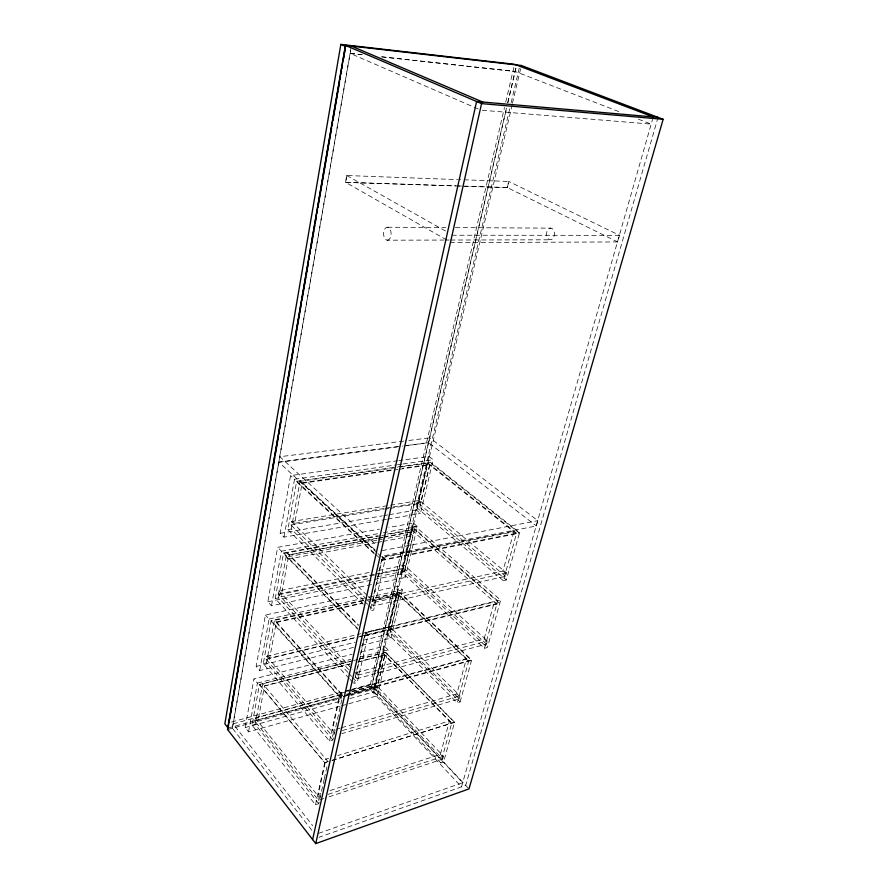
<?xml version="1.0" encoding="UTF-8"?>
<svg xmlns="http://www.w3.org/2000/svg" width="888" height="888" viewBox="0 0 888 888"><rect width="100%" height="100%" fill="white"/><g stroke="black" fill="none" stroke-linecap="round" stroke-linejoin="round"><path stroke-width="0.67" stroke-dasharray="4.44 3.33" d="M351.082 47.408L232.334 728.116L312.576 831.279M232.412 728.227L351.215 47.464M340.115 706.193L248.529 731.856L245.155 727.583L253.924 678.932L352.148 654.278M353.435 647.408L259.685 670.573L256.177 666.433L265.445 615.007L364.913 593.506M371.517 584.604L271.484 605.783L267.832 601.787L277.644 547.341L379.42 529.148M386.336 519.391L283.982 537.151L280.164 533.333L290.576 475.602L397.48 460.783M446.564 239.86L345.532 182.318L346.764 175.524L457.598 179.62M346.886 175.591L345.654 182.384L507.337 187.601L617.637 241.936L619.524 235.342L508.669 181.407L507.203 187.535L462.981 186.103M248.529 731.856L257.398 683.105L253.924 678.932M259.685 670.573L269.075 619.036L265.445 615.007M271.484 605.783L281.429 551.204L277.644 547.341M283.982 537.151L294.527 479.265L290.576 475.602M324.176 779.298L318.781 803.673L315.495 804.772L252.014 725.219L259.474 684.47L357.464 659.495M341.78 699.788L332.878 739.982L329.515 740.992L263.281 663.658L271.173 620.59L364.635 600.022M349.139 678.377L275.202 598.568L283.561 552.969L377.877 535.741M363.27 604.195L287.834 529.637L296.692 481.263L396.026 467.121M323.743 798.578L318.514 800.321L254.801 721.034L255.322 718.148L343.179 694.116M266.711 656.288L333.333 733.211L332.634 736.374L266.156 659.329L266.711 656.288L360.672 633.743M348.618 669.541L278.166 594.094L278.754 590.864L369.23 572.416M366.611 599.2L290.876 524.986L291.508 521.567L419.591 500.399L506.438 572.904L505.494 576.268L373.493 605.949L371.528 604.018M318.781 803.673L255.189 724.331L262.704 683.649L328.072 761.704M332.878 739.982L266.533 662.87L274.47 619.868L342.779 695.271L342.657 695.826L274.37 620.39M347.896 672.427L278.532 597.879L286.924 552.358L358.441 624.886M363.847 600.51L291.231 529.059L300.133 480.774L375.069 549.872M354.534 637.684L269.663 658.175L276.379 621.977L362.582 602.874M367.91 578.71L281.063 596.747L288.045 559.096L286.058 557.065L376.889 540.237M384.16 508.447L294.672 523.354L302.22 482.695L392.707 469.697M315.495 804.772L324.764 762.592L259.474 684.47M329.515 740.992L339.36 696.214L271.173 620.59M320.268 796.969L318.215 794.427L326.007 759.04M334.454 732.878L332.312 730.402L340.581 692.851L348.529 690.686M318.514 800.321L319.169 797.335L255.322 718.148M324.32 778.687L327.494 764.313M364.602 635.542L353.824 683.427L357.276 682.495L368.098 634.698L365.201 631.757M375.557 554.301L381.618 559.917L370.13 610.977L373.659 610.167L385.203 559.207L382.162 556.41M358.996 674.902L356.699 672.46L365.745 632.312L494.494 601.431L496.947 603.562L357.109 637.362M373.082 599.733L382.728 556.931L513.997 531.179L502.941 571.04L373.082 599.733L375.491 602.075M378.688 570.485L404.34 565.256L487.434 640.936L486.557 644.1L357.076 678.587L357.842 675.202L352.192 669.186M373.493 605.949L374.314 602.341L372.338 600.421M348.485 694.982L373.892 687.989L370.374 684.26L504.495 107.504M505.749 102.098L514.552 64.28M506.471 108.114L370.718 689.987L461.494 786.879L652.547 119.336M507.725 102.708L516.55 64.913M370.818 690.087L506.593 108.17M507.858 102.764L516.683 64.957M373.892 687.989L509.89 108.047M511.155 102.653L519.38 67.588M373.793 691.486L382.817 653.024L451.692 723.121L440.814 762.914L373.793 691.486L376.556 690.72L385.614 652.314L358.796 659.151M387.423 633.41L396.936 592.918L468.753 660.75L457.253 702.797L387.423 633.41L390.232 632.733L460.128 701.942L457.253 702.797M401.787 572.249L412.432 526.939L415.318 526.418L500.677 600.122L487.401 647.519L484.471 648.307L401.787 572.249L404.651 571.661L487.401 647.519M416.938 507.736L427.528 462.637L516.572 533.211L503.33 580.674L416.938 507.736L419.846 507.248L506.315 579.997L519.58 532.622L430.469 462.215L397.391 466.933M341.447 705.827L377.278 695.781L373.693 691.952L384.437 646.175L360.217 652.247M361.471 645.432L390.931 638.15L387.201 634.432L398.512 586.247L374.325 591.475M413.342 523.076L417.36 526.54L405.305 577.455L401.42 573.881L413.342 523.076L388.922 527.45M429.004 456.421L433.189 459.707L420.457 513.464L416.405 510.034L429.004 456.421L404.329 459.84M512.221 104.64L374.88 688.966L350.76 695.482M512.398 103.23L521.411 65.501M352.247 691.641L376.157 685.103L375.513 687.834L442.712 759.085L325.052 798.145M362.015 633.422L389.876 626.739L389.21 629.603L459.229 698.801L341.858 733.632M486.557 644.1L403.629 568.276L404.34 565.256M505.494 576.268L418.847 503.596L419.591 500.399M343.678 696.592L377.123 687.356L384.759 655L358.042 661.849M359.929 636.385L390.909 628.904L398.956 594.816L372.017 600.788M377.4 576.745L404.551 571.106L412.876 535.797L410.778 533.966L383.671 538.983M387.379 534.01L411.821 529.548L413.919 531.368L383.905 537.395M385.514 508.225L420.768 502.342L429.725 464.38L402.297 468.309M390.232 632.733L399.778 592.285L372.716 598.246M404.651 571.661L415.318 526.418M419.846 507.248L430.469 462.215M377.278 695.781L388.145 649.916L384.437 646.175M390.931 638.15L402.364 589.854L398.512 586.247M507.337 187.601L508.802 181.474L458.852 179.598M330.036 790.542L440.393 754.301L449.495 720.878L337.795 755.544M341.58 727.683L456.832 693.894L466.455 658.574L349.85 690.32M442.712 759.085L443.489 756.265L376.157 685.103M459.229 698.801L460.04 695.826L389.876 626.739M385.614 652.314L454.556 722.233L443.634 761.971L440.814 762.914M460.128 701.942L471.661 659.951L399.778 592.285M356.699 672.46L484.071 639.016L494.494 601.431M484.471 648.307L497.713 600.832L500.677 600.122M377.911 553.557L380.941 556.354L536.33 525.962L537.839 520.69L429.703 437.729M658.052 117.36L465.678 785.392L318.947 837.317M318.637 833.321L462.681 782.694L371.661 685.98M328.16 794.36L443.489 756.265M318.215 794.427L320.846 793.572M324.764 762.592L328.105 761.549M332.057 760.328L454.556 722.233M326.962 762.048L324.731 762.737L259.44 684.626L357.431 659.629M332.023 760.472L454.512 722.377L385.581 652.458L358.763 659.296M325.974 759.196L328.638 758.23M342.413 730.535L460.04 695.826M332.312 730.402L334.954 729.625M336.286 729.237L340.259 728.071M252.014 725.219L255.189 724.331M245.155 727.583L341.891 700.776M349.839 698.567L373.693 691.952M341.514 696.137L339.249 696.758L271.073 621.123L371.251 599.045M346.631 694.727L471.517 660.461L399.667 592.784L372.605 598.745M228.116 728.06L341.802 696.814M343.134 696.447L347.153 695.348M254.801 721.034L342.38 696.914M227.617 729.548L341.536 698.146M340.459 693.395L348.407 691.23M349.728 690.864L466.311 659.085M342.435 694.094L233.078 723.842L312.72 825.74M351.67 691.441L371.75 686.08M339.36 696.214L342.779 695.271M346.753 694.183L471.661 659.951M231.524 722.022L343.678 691.519M345.01 691.153L370.374 684.26M357.842 675.202L487.434 640.936M264.502 685.98L349.994 664.046M358.008 661.993L384.726 655.144M350.027 663.902L264.535 685.836L258.175 720.068L256.388 717.859M257.398 683.105L350.793 659.395M360.128 657.02L388.145 649.916M256.177 666.433L355.111 642.268M363.137 640.315L387.201 634.432M263.281 663.658L266.533 662.87M266.156 659.329L355.766 637.684M364.469 636.119L499.755 603.396L414.585 529.537L387.268 534.532M365.612 632.889L494.35 601.986M503.33 580.674L506.315 579.997M276.279 622.499L362.471 603.385M371.906 601.287L398.834 595.315M374.314 602.341L506.438 572.904M269.075 619.036L367.366 597.513M368.709 597.224L402.364 589.854M376.923 583.46L405.305 577.455M275.202 598.568L278.532 597.879M267.832 601.787L373.082 579.797M374.425 579.509L401.42 573.881M278.166 594.094L373.948 574.381M375.302 574.103L403.629 568.276M381.618 559.917L519.58 532.622M381.474 560.539L519.425 533.2L430.336 462.77L397.269 467.488M382.584 557.553L513.841 531.757M382.229 550.604L537.839 520.69M288.045 559.096L376.235 542.635M377.6 542.379L381.662 541.625M383.028 541.369L412.876 535.797M378.244 539.993L382.306 539.238M377.234 538.117L288.811 554.933L377.111 538.65M378.588 537.873L382.673 537.118M384.027 536.874L413.919 531.368M378.477 538.406L382.55 537.651M281.429 551.204L377.944 533.688M383.383 532.711L417.36 526.54M380.475 535.775L283.45 553.524L357.72 629.237M381.84 535.531L385.903 534.787M387.701 519.147L420.457 513.464M287.834 529.637L291.231 529.059M280.164 533.333L382.351 515.861M383.716 515.628L387.801 514.929M389.166 514.696L416.405 510.034M290.876 524.986L383.45 509.512M384.815 509.279L388.9 508.602M390.254 508.369L418.847 503.596M302.109 483.283L392.585 470.252M393.95 470.063L398.068 469.463M399.434 469.264L429.592 464.924M395.904 467.687L296.581 481.851L374.403 553.979M294.527 479.265L396.126 464.935M397.491 464.746L401.609 464.158M402.986 463.969L433.189 459.707M398.845 460.595L402.963 460.028M376.901 552.625L278.854 462.115L398.335 446.597M406.571 445.521L428.549 442.668L536.33 525.962M278.954 462.204L402.564 446.142M403.929 445.965L428.649 442.746L429.803 437.806L405.05 440.948M403.674 441.125L279.787 456.743L376.157 545.032M617.637 241.936L451.37 242.602L447.763 240.548M387.068 240.193A6.494 3.785 89.7 0 0 390.753 230.902A6.494 3.785 89.7 0 0 384.215 230.036A6.494 3.785 89.7 0 0 387.068 240.193L443.7 240.06M445.088 240.049L449.228 240.038M450.605 240.038L550.049 239.804M619.524 235.342L453.024 235.231L449.406 233.2M387.59 227.228L445.721 227.55M455.4 227.606L550.893 228.138A5.85 4.007 -87.7 0 1 553.735 237.24A5.85 4.007 -87.7 0 1 546.83 236.53A5.85 4.007 -87.7 0 1 550.893 228.138M345.532 182.318L456.077 185.881M457.453 185.925L461.605 186.058M482.295 110.256L651.182 124.12L637.062 118.659M362.426 54.69L350.05 53.336L478.377 109.035M381.674 56.81L515.018 71.44L620.379 112.199M350.172 53.391L361.172 54.601M381.796 56.865L515.151 71.495M346.764 175.524L448.196 232.523M427.394 463.192L516.405 533.799M418.625 500.555L420.768 502.342M502.941 571.04L505.439 573.126M412.432 526.939L497.713 600.832M411.699 530.058L496.803 604.118M484.071 639.016L486.458 641.192M404.551 571.106L402.497 569.23L279.121 594.671L281.063 596.747M300.033 481.363L374.936 550.493M382.018 557.031L385.059 559.829M296.692 481.263L374.547 553.357M396.825 593.406L468.609 661.26M292.64 521.378L294.672 523.354M291.508 521.567L367.41 595.615M368.398 596.57L371.351 599.456M367.599 600.166L370.54 603.052M364.824 601.476L367.765 604.373M368.753 605.339L373.659 610.167M388.944 626.961L390.909 628.904M456.832 693.894L459.085 696.103M286.824 552.913L358.308 625.474M365.068 632.334L367.965 635.275M382.784 653.168L451.648 723.265M283.561 552.969L357.842 628.66M375.224 685.358L377.123 687.356M440.393 754.301L442.546 756.576M374.791 688.866L468.986 788.91M278.754 590.864L351.248 668.176M355.2 676.578L357.076 678.587M348.84 673.426L351.648 676.456M352.58 677.455L357.276 682.495M350.072 679.387L352.88 682.417M267.799 656.021L269.663 658.175"/><path stroke-width="1.33" d="M653.235 116.939L514.552 64.28L340.837 44.4L224.842 723.842L228.116 728.06L228.582 725.33M521.411 65.501L345.443 45.377L227.528 729.437L315.728 843.6L468.986 788.91L663.158 119.303L521.278 65.457M227.617 729.548L345.576 45.432M229.06 722.599L243.667 637.917M244.133 635.186L247.197 617.426M247.674 614.696L248.141 611.965M248.618 609.235L251.681 591.475M252.148 588.744L252.625 586.013M253.091 583.283L255.211 570.984M255.689 568.253L256.155 565.523M256.632 562.792L258.752 550.493M259.218 547.763L270.296 483.572M270.762 480.841L274.769 457.62M275.247 454.889L278.31 437.129M278.777 434.399L279.254 431.668M279.72 428.937L281.84 416.639M282.317 413.908L282.784 411.177M283.261 408.447L283.727 405.716M284.193 402.986L285.381 396.148M285.847 393.417L286.325 390.687M286.791 387.956L287.257 385.226M287.734 382.495L289.854 370.196M290.321 367.466L293.384 349.717M293.861 346.986L296.925 329.226M297.391 326.495L301.398 303.274M301.876 300.544L304.939 282.784M305.405 280.053L305.883 277.322M306.349 274.592L308.469 262.293M308.946 259.562L309.413 256.832M309.89 254.101L310.356 251.371M310.833 248.64L312.953 236.341M313.42 233.611L313.897 230.88M314.363 228.149L314.829 225.419M315.307 222.688L316.483 215.862M316.961 213.131L317.427 210.389M317.893 207.659L320.024 195.371M320.49 192.641L320.957 189.91M321.434 187.179L328.027 148.929M328.505 146.198L331.568 128.438M332.034 125.708L332.512 122.977M332.978 120.246L336.041 102.486M336.519 99.756L336.985 97.025M337.462 94.295L337.928 91.564M338.406 88.833L339.582 81.996M340.049 79.265L340.526 76.535M340.992 73.804L341.469 71.073M341.936 68.343L342.402 65.612M343.589 58.786L344.056 56.055M344.533 53.313L344.999 50.583M312.609 839.56L476.59 101.487L658.052 117.36M315.728 843.6L481.562 103.618L345.443 45.377M481.562 103.618L663.158 119.303M351.315 46.043L482.739 102.031M340.837 44.4L345.709 46.487"/></g></svg>
